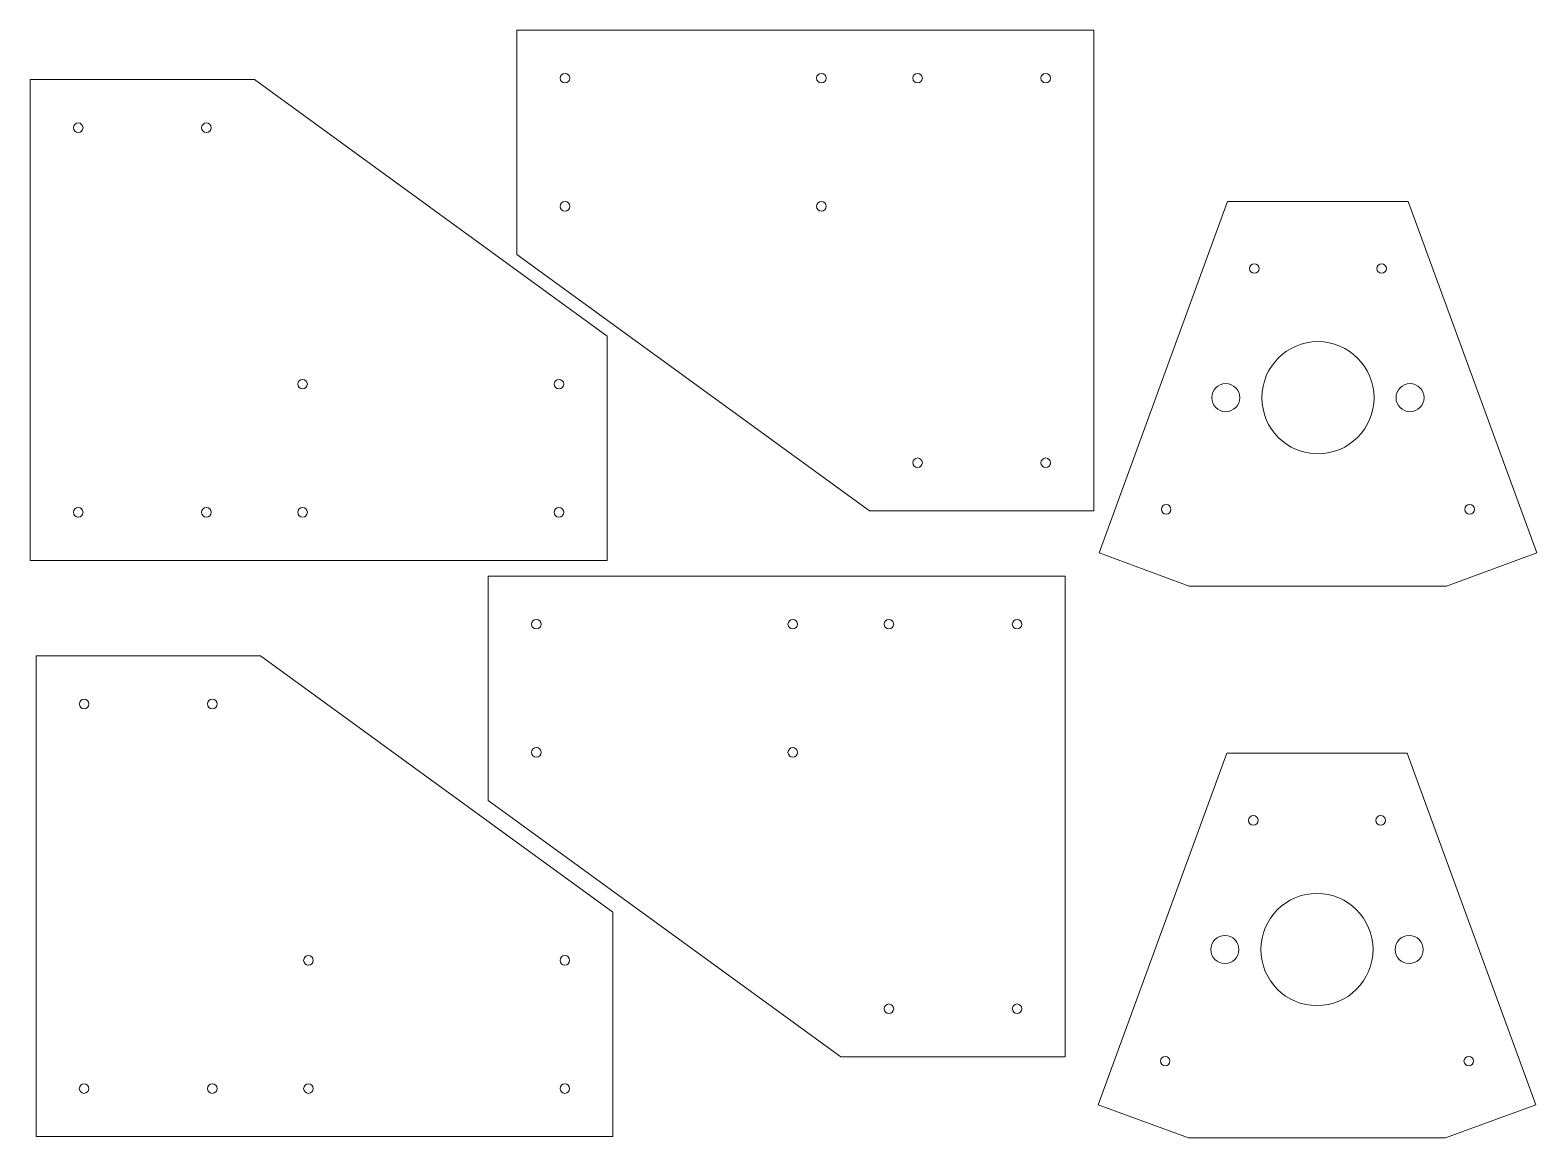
# Model space of a CAD drawing. Header units: inches. Extents: x 55.2 to 78.8, y 55.8 to 73.1.
import ezdxf

# ---------------------------------------------------------------- set-up
doc = ezdxf.new("R2010")
doc.units = ezdxf.units.IN
doc.header["$MEASUREMENT"] = 0

msp = doc.modelspace()

# ---------------------------------------------------------------- linework, layer by layer
at = {"color": 1, "linetype": 'Continuous', "lineweight": 0}
for p, q in [((71.844, 73.078), (62.844, 73.078)), ((62.844, 73.078), (62.844, 69.578)), ((71.844, 65.578), (71.844, 73.078)), ((55.249, 72.305), (55.249, 64.805)), ((58.749, 72.305), (55.249, 72.305)), ((64.249, 68.305), (58.749, 72.305)), ((73.932, 70.404), (71.925, 64.92)), ((76.749, 70.404), (73.932, 70.404)), ((78.756, 64.92), (76.749, 70.404)), ((62.844, 69.578), (68.344, 65.578)), ((64.249, 64.805), (64.249, 68.305)), ((68.344, 65.578), (71.844, 65.578)), ((71.925, 64.92), (73.333, 64.404)), ((77.348, 64.404), (78.756, 64.92)), ((55.249, 64.805), (64.249, 64.805)), ((71.397, 64.559), (62.397, 64.559)), ((62.397, 64.559), (62.397, 61.059)), ((71.397, 57.059), (71.397, 64.559)), ((73.333, 64.404), (77.348, 64.404)), ((55.341, 63.314), (55.341, 55.814)), ((58.841, 63.314), (55.341, 63.314)), ((64.341, 59.314), (58.841, 63.314)), ((73.917, 61.795), (71.91, 56.31)), ((76.735, 61.795), (73.917, 61.795)), ((78.742, 56.31), (76.735, 61.795)), ((62.397, 61.059), (67.897, 57.059)), ((64.341, 55.814), (64.341, 59.314)), ((67.897, 57.059), (71.397, 57.059)), ((71.91, 56.31), (73.319, 55.795)), ((77.333, 55.795), (78.742, 56.31)), ((55.341, 55.814), (64.341, 55.814)), ((73.319, 55.795), (77.333, 55.795))]:
    msp.add_line(p, q, dxfattribs=at)
for centre, radius in [((63.594, 72.328), 0.0748), ((67.594, 72.328), 0.0747), ((69.094, 72.328), 0.0747), ((71.094, 72.328), 0.0747), ((55.999, 71.555), 0.0748), ((57.999, 71.555), 0.0748), ((63.594, 70.328), 0.0748), ((67.594, 70.328), 0.0747), ((74.348, 69.358), 0.0747), ((76.334, 69.358), 0.0747), ((75.341, 67.343), 0.875), ((59.499, 67.555), 0.0748), ((63.499, 67.555), 0.0748), ((73.903, 67.343), 0.219), ((76.778, 67.343), 0.219), ((69.094, 66.328), 0.0747), ((71.094, 66.328), 0.0747), ((55.999, 65.555), 0.0748), ((57.999, 65.555), 0.0748), ((59.499, 65.555), 0.0748), ((63.499, 65.555), 0.0748), ((72.973, 65.601), 0.0747), ((77.708, 65.601), 0.0747), ((63.147, 63.809), 0.0747), ((67.147, 63.809), 0.0747), ((68.647, 63.809), 0.0748), ((70.647, 63.809), 0.0747), ((56.091, 62.564), 0.0748), ((58.091, 62.564), 0.0748), ((63.147, 61.809), 0.0747), ((67.147, 61.809), 0.0747), ((74.333, 60.748), 0.0747), ((76.319, 60.748), 0.0747), ((75.326, 58.733), 0.875), ((73.889, 58.733), 0.219), ((76.764, 58.733), 0.219), ((59.591, 58.564), 0.0748), ((63.591, 58.564), 0.0748), ((68.647, 57.809), 0.0748), ((70.647, 57.809), 0.0747), ((72.958, 56.992), 0.0747), ((77.694, 56.992), 0.0747), ((56.091, 56.564), 0.0748), ((58.091, 56.564), 0.0748), ((59.591, 56.564), 0.0748), ((63.591, 56.564), 0.0748)]:
    msp.add_circle(centre, radius, dxfattribs=at)

doc.saveas('drawing.dxf')
